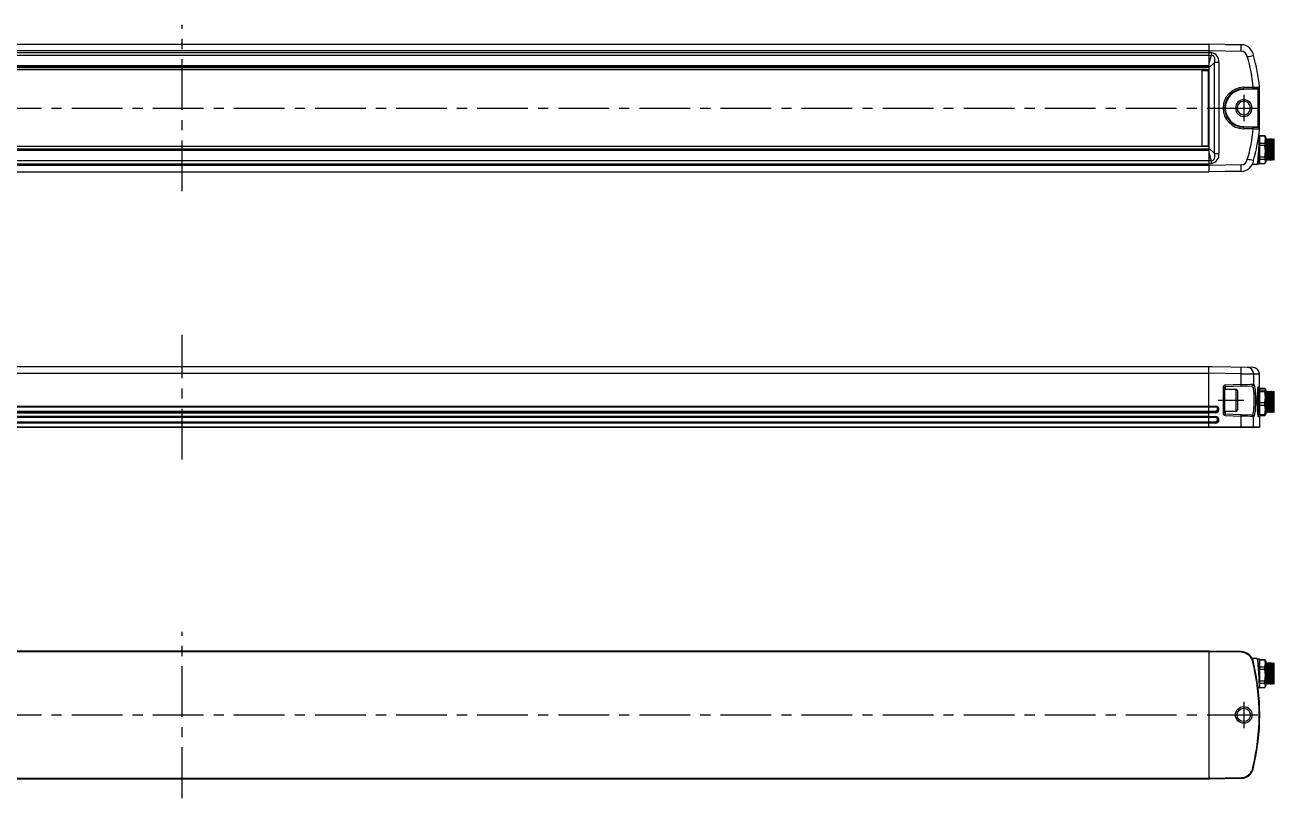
# Model space of a CAD drawing. Extents: x -3 to 1180, y -8 to 246.
# Drawn here: x 388.2 to 779.5, y 4 to 246 of the extents above; entities that cross this region are included whole.
import ezdxf

# ---------------------------------------------------------------- set-up
doc = ezdxf.new("R2010")
doc.units = 0
doc.header["$LTSCALE"] = 0.5
doc.linetypes.add('CENTER', pattern=[50.8, 31.75, -6.35, 6.35, -6.35])
doc.layers.add('MSM_CENTER', color=1, linetype='CENTER')
doc.layers.add('MSM_CONTINUOUS', color=7, linetype='CONTINUOUS')

msp = doc.modelspace()

# ---------------------------------------------------------------- linework, layer by layer
at = {"layer": 'MSM_CENTER'}
for p, q in [((437.5, 194), (437.5, 246)), ((770, 224.1), (770, 215.9)), ((98.1, 220), (776.9, 220)), ((437.5, 110), (437.5, 149)), ((762.01, 128.5), (770.01, 128.5)), ((437.5, 4), (437.5, 56)), ((770, 34.1), (770, 25.9)), ((98.1, 30), (776.9, 30))]:
    msp.add_line(p, q, dxfattribs=at)
at = {"layer": 'MSM_CONTINUOUS'}
for p, q in [((116, 240), (759, 240)), ((759, 240), (759, 200)), ((769.17, 239.82), (759, 240)), ((764.18, 239.91), (769.17, 239.82)), ((116, 238), (759, 238)), ((116, 237.43), (759, 237.43)), ((116, 236.57), (759, 236.57)), ((759, 238), (769.17, 237.82)), ((759.92, 237.35), (759, 237.43)), ((759, 236.57), (759.83, 236.48)), ((759.83, 236.48), (759, 233.96)), ((759, 233.17), (116, 233.17)), ((759, 233), (116, 233)), ((759, 232.9), (116, 232.9)), ((116, 232.8), (759, 232.8)), ((116.5, 232.02), (758.5, 232.02)), ((758.5, 232.02), (116.5, 232.02)), ((757, 208.2), (757, 231.8)), ((757, 231.8), (758.89, 231.8)), ((757.2, 232), (758.9, 232)), ((758.5, 232.08), (758.5, 232)), ((758.7, 232.12), (758.7, 232)), ((758.89, 231.8), (759, 231.8)), ((758.89, 231.8), (758.89, 208.2)), ((758.95, 231.95), (758.93, 231.94)), ((758.97, 231.96), (758.95, 231.95)), ((758.98, 231.95), (758.97, 231.96)), ((758.98, 231.89), (758.97, 231.87)), ((758.99, 231.94), (758.98, 231.95)), ((758.99, 231.9), (758.98, 231.89)), ((758.99, 231.8), (758.99, 231.9)), ((759, 231.9), (758.99, 231.9)), ((760.83, 234.21), (759, 232.61)), ((759, 231.89), (759, 231.9)), ((762.19, 234.21), (760.83, 234.21)), ((760.83, 205.79), (760.83, 234.21)), ((762.19, 234.21), (762.19, 205.79)), ((774.42, 225.88), (769.89, 225.8)), ((769.9, 226.5), (772.91, 226.55)), ((769.9, 226), (772.91, 226.05)), ((774.39, 226.08), (772.91, 226.05)), ((774.42, 225.88), (774.42, 214.12)), ((774.9, 214.11), (774.9, 225.89)), ((770, 222.1), (770.01, 222.6)), ((770, 217.9), (770.01, 217.4)), ((769.89, 214.2), (774.42, 214.12)), ((772.91, 213.95), (769.9, 214)), ((772.91, 213.45), (769.9, 213.5)), ((774.39, 213.92), (772.91, 213.95)), ((774.81, 211.65), (774.72, 211.65)), ((774.88, 213.5), (774.88, 213.52)), ((775, 202.6), (775, 211.4)), ((775, 211.4), (776.54, 211.4)), ((775, 211.29), (776.54, 211.29)), ((777, 210.7), (776.54, 211.4)), ((776.54, 211.29), (776.54, 211.4)), ((758.5, 207.98), (116.5, 207.98)), ((758.5, 207.98), (116.5, 207.98)), ((757, 208.2), (759, 208.2)), ((758.9, 208), (757.2, 208)), ((758.5, 208), (758.5, 207.92)), ((758.7, 208), (758.7, 207.88)), ((758.93, 208.06), (758.95, 208.04)), ((758.95, 208.04), (758.97, 208.04)), ((758.98, 208.11), (758.97, 208.13)), ((758.97, 208.04), (758.98, 208.05)), ((758.99, 208.1), (758.98, 208.11)), ((758.98, 208.05), (758.99, 208.06)), ((758.99, 208.2), (758.99, 208.1)), ((759, 208.1), (758.99, 208.1)), ((759, 208.11), (759, 208.1)), ((759, 207.39), (760.83, 205.79)), ((774.8, 202.5), (774.8, 207.96)), ((775, 209.05), (776.54, 209.05)), ((776.54, 208.29), (775, 208.29)), ((776.54, 209.05), (776.54, 208.29)), ((777, 203.3), (777, 210.7)), ((777.25, 210.09), (777.1, 210.09)), ((777.1, 210.09), (777.1, 203.91)), ((777.41, 210.36), (777.25, 210.09)), ((777.25, 203.91), (777.25, 210.09)), ((777.41, 203.64), (777.41, 210.36)), ((777.63, 210.09), (777.47, 210.36)), ((777.47, 203.64), (777.47, 210.36)), ((777.75, 210.09), (777.63, 210.09)), ((777.63, 203.91), (777.63, 210.09)), ((777.91, 210.36), (777.75, 210.09)), ((777.75, 203.91), (777.75, 210.09)), ((777.91, 203.64), (777.91, 210.36)), ((778.13, 210.09), (777.97, 210.36)), ((777.97, 203.64), (777.97, 210.36)), ((778.25, 210.09), (778.13, 210.09)), ((778.13, 203.91), (778.13, 210.09)), ((778.41, 210.36), (778.25, 210.09)), ((778.25, 203.91), (778.25, 210.09)), ((778.41, 203.64), (778.41, 210.36)), ((778.63, 210.09), (778.47, 210.36)), ((778.47, 203.64), (778.47, 210.36)), ((778.47, 208.28), (778.63, 208.18)), ((778.75, 210.09), (778.63, 210.09)), ((778.63, 210.09), (778.63, 203.91)), ((778.91, 210.36), (778.75, 210.09)), ((778.75, 210.09), (778.75, 203.91)), ((778.91, 208.28), (778.75, 208.18)), ((778.91, 210.36), (778.91, 203.64)), ((779.13, 210.09), (778.97, 210.36)), ((778.97, 210.36), (778.97, 203.64)), ((779.25, 210.09), (779.13, 210.09)), ((779.13, 210.09), (779.13, 203.91)), ((779.41, 210.36), (779.25, 210.09)), ((779.25, 210.09), (779.25, 203.91)), ((779.25, 208.18), (779.41, 208.28)), ((779.41, 210.36), (779.41, 203.64)), ((116, 207.2), (759, 207.2)), ((116, 207.1), (759, 207.1)), ((116, 207), (759, 207)), ((116, 206.83), (759, 206.83)), ((759, 206.04), (759.83, 203.52)), ((759.83, 203.52), (759, 203.43)), ((760.83, 205.79), (762.19, 205.79)), ((776.54, 204.66), (775, 204.66)), ((775, 204), (776.54, 204)), ((776.54, 204.66), (776.54, 204)), ((777.1, 203.91), (777.25, 203.91)), ((777.25, 203.91), (777.41, 203.64)), ((777.47, 203.64), (777.63, 203.91)), ((777.63, 203.91), (777.75, 203.91)), ((777.75, 203.91), (777.91, 203.64)), ((777.97, 203.64), (778.13, 203.91)), ((778.13, 203.91), (778.25, 203.91)), ((778.25, 203.91), (778.41, 203.64)), ((778.47, 203.64), (778.63, 203.91)), ((778.63, 203.91), (778.75, 203.91)), ((778.75, 203.91), (778.91, 203.64)), ((778.97, 203.64), (779.13, 203.91)), ((779.13, 203.91), (779.25, 203.91)), ((779.25, 203.91), (779.41, 203.64)), ((759, 203.43), (116, 203.43)), ((116, 202.57), (759, 202.57)), ((759, 202), (116, 202)), ((116, 200), (759, 200)), ((759, 202.57), (759.92, 202.65)), ((769.17, 202.18), (759, 202)), ((769.17, 200.18), (759, 200)), ((769.17, 200.18), (764.18, 200.09)), ((774.13, 202.32), (772.64, 202.32)), ((774.33, 202.5), (774.8, 202.5)), ((775, 202.6), (776.54, 202.6)), ((776.54, 202.6), (777, 203.3)), ((759, 139), (116, 139)), ((116, 137), (759, 137)), ((759, 120), (759, 139)), ((772.91, 138.76), (759, 139)), ((759.92, 138.98), (759, 139)), ((769.17, 136.82), (759, 137)), ((769.17, 133.43), (764.18, 133.26)), ((769.17, 133.43), (769.17, 136.82)), ((769.17, 136.82), (774.88, 136.76)), ((769.17, 132.93), (772.58, 133.05)), ((772.63, 133.05), (772.58, 133.05)), ((773.05, 136.81), (773.05, 133.55)), ((773.05, 133.55), (773.1, 133.55)), ((774.88, 132.48), (774.88, 136.76)), ((774.88, 132.48), (774.88, 136.76)), ((763.51, 132.56), (763.51, 124.44)), ((764, 132.56), (763.51, 132.56)), ((764, 132.56), (764, 124.44)), ((764, 132), (767.5, 132)), ((769.17, 132.93), (764.19, 132.76)), ((764.19, 132.76), (764.19, 132)), ((767.5, 132), (767.5, 125)), ((768, 131.5), (768, 125.5)), ((774.8, 123.5), (774.8, 132.5)), ((775, 120.2), (775, 132.21)), ((776.54, 132.21), (775, 132.21)), ((776.54, 131.72), (775, 131.72)), ((775, 131.22), (776.54, 131.22)), ((776.54, 131.72), (776.54, 131.22)), ((777, 131.7), (776.78, 132.04)), ((777, 124.3), (777, 131.7)), ((777.25, 131.09), (777.1, 131.09)), ((777.1, 131.09), (777.1, 124.91)), ((777.41, 131.36), (777.25, 131.09)), ((777.25, 124.91), (777.25, 131.09)), ((777.41, 124.64), (777.41, 131.36)), ((777.63, 131.09), (777.47, 131.36)), ((777.47, 124.64), (777.47, 131.36)), ((777.75, 131.09), (777.63, 131.09)), ((777.63, 124.91), (777.63, 131.09)), ((777.91, 131.36), (777.75, 131.09)), ((777.75, 124.91), (777.75, 131.09)), ((777.91, 124.64), (777.91, 131.36)), ((778.13, 131.09), (777.97, 131.36)), ((777.97, 124.64), (777.97, 131.36)), ((778.25, 131.09), (778.13, 131.09)), ((778.13, 124.91), (778.13, 131.09)), ((778.41, 131.36), (778.25, 131.09)), ((778.25, 124.91), (778.25, 131.09)), ((778.41, 124.64), (778.41, 131.36)), ((778.63, 131.09), (778.47, 131.36)), ((778.47, 124.64), (778.47, 131.36)), ((778.75, 131.09), (778.63, 131.09)), ((778.63, 131.09), (778.63, 124.91)), ((778.91, 131.36), (778.75, 131.09)), ((778.75, 131.09), (778.75, 124.91)), ((778.91, 131.36), (778.91, 124.64)), ((779.13, 131.09), (778.97, 131.36)), ((778.97, 131.36), (778.97, 124.64)), ((779.25, 131.09), (779.13, 131.09)), ((779.13, 131.09), (779.13, 124.91)), ((779.41, 131.36), (779.25, 131.09)), ((779.25, 131.09), (779.25, 124.91)), ((779.41, 131.36), (779.41, 124.64)), ((116, 126.7), (759, 126.7)), ((116, 126.5), (759, 126.5)), ((759, 126.47), (116, 126.47)), ((759, 126.7), (761.21, 126.64)), ((759, 126.5), (761.2, 126.44)), ((761.2, 126.42), (759, 126.47)), ((774.33, 128), (774.13, 128)), ((774.8, 128), (775, 128)), ((775, 127.83), (776.54, 127.83)), ((775, 127.02), (776.54, 127.02)), ((776.54, 127.02), (776.54, 127.83)), ((116, 125.12), (759, 125.12)), ((759, 124.75), (116, 124.75)), ((116, 124.55), (759, 124.55)), ((759, 123.45), (116, 123.45)), ((116, 123.25), (759, 123.25)), ((759, 123.13), (116, 123.13)), ((116, 121.78), (759, 121.78)), ((759, 121.5), (116, 121.5)), ((759, 121.3), (116, 121.3)), ((759, 125.12), (761.2, 125.18)), ((761.2, 124.81), (759, 124.75)), ((761.21, 124.61), (759, 124.55)), ((759, 123.45), (761.21, 123.39)), ((759, 123.25), (761.2, 123.19)), ((761.2, 123.08), (759, 123.13)), ((759, 121.78), (761.2, 121.84)), ((761.2, 121.56), (759, 121.5)), ((761.21, 121.36), (759, 121.3)), ((764, 124.44), (763.51, 124.44)), ((767.5, 125), (764, 125)), ((764.18, 123.74), (769.17, 123.57)), ((764.19, 125), (764.19, 124.24)), ((764.19, 124.24), (769.17, 124.07)), ((769.17, 124.07), (772.58, 123.95)), ((769.17, 120.2), (769.17, 123.57)), ((772.58, 123.95), (772.63, 123.95)), ((773.05, 120.2), (773.05, 123.45)), ((774.54, 123.32), (774.53, 123.31)), ((774.55, 123.32), (774.54, 123.32)), ((774.56, 123.34), (774.55, 123.33)), ((774.55, 123.33), (774.55, 123.32)), ((774.58, 123.37), (774.56, 123.34)), ((774.6, 123.41), (774.58, 123.37)), ((775, 124.11), (776.54, 124.11)), ((775, 123.79), (776.54, 123.79)), ((776.54, 123.79), (776.54, 124.11)), ((776.78, 123.96), (777, 124.3)), ((777.1, 124.91), (777.25, 124.91)), ((777.25, 124.91), (777.41, 124.64)), ((777.47, 124.64), (777.63, 124.91)), ((777.63, 124.91), (777.75, 124.91)), ((777.75, 124.91), (777.91, 124.64)), ((777.97, 124.64), (778.13, 124.91)), ((778.13, 124.91), (778.25, 124.91)), ((778.25, 124.91), (778.41, 124.64)), ((778.63, 125.14), (778.47, 124.89)), ((778.47, 124.64), (778.63, 124.91)), ((778.63, 124.91), (778.75, 124.91)), ((778.75, 125.14), (778.91, 124.89)), ((778.75, 124.91), (778.91, 124.64)), ((778.97, 124.64), (779.13, 124.91)), ((779.13, 124.91), (779.25, 124.91)), ((779.41, 124.89), (779.25, 125.14)), ((779.25, 124.91), (779.41, 124.64)), ((100, 120.2), (775, 120.2)), ((774.8, 120), (100.2, 120)), ((759, 50), (116, 50)), ((759, 49.8), (116, 49.8)), ((759, 50), (759, 10)), ((769.17, 49.82), (759, 50)), ((759, 50), (761.21, 49.96)), ((769.16, 49.62), (759, 49.8)), ((764.18, 49.91), (769.17, 49.82)), ((769.16, 49.62), (769.17, 49.82)), ((774.13, 47.68), (772.64, 47.68)), ((774.8, 47.5), (774.33, 47.5)), ((774.8, 47.5), (774.8, 42.04)), ((775, 38.6), (775, 47.4)), ((775, 47.4), (776.54, 47.4)), ((775, 47.29), (776.54, 47.29)), ((777, 46.7), (776.54, 47.4)), ((776.54, 47.29), (776.54, 47.4)), ((772.85, 46.38), (773.05, 46.41)), ((775, 45.05), (776.54, 45.05)), ((775, 44.29), (776.54, 44.29)), ((776.54, 44.29), (776.54, 45.05)), ((777, 39.3), (777, 46.7)), ((777.25, 46.09), (777.1, 46.09)), ((777.1, 46.09), (777.1, 39.91)), ((777.41, 46.36), (777.25, 46.09)), ((777.25, 39.91), (777.25, 46.09)), ((777.41, 39.64), (777.41, 46.36)), ((777.63, 46.09), (777.47, 46.36)), ((777.47, 39.64), (777.47, 46.36)), ((777.75, 46.09), (777.63, 46.09)), ((777.63, 39.91), (777.63, 46.09)), ((777.91, 46.36), (777.75, 46.09)), ((777.75, 39.91), (777.75, 46.09)), ((777.91, 39.64), (777.91, 46.36)), ((778.13, 46.09), (777.97, 46.36)), ((777.97, 39.64), (777.97, 46.36)), ((778.25, 46.09), (778.13, 46.09)), ((778.13, 39.91), (778.13, 46.09)), ((778.41, 46.36), (778.25, 46.09)), ((778.25, 39.91), (778.25, 46.09)), ((778.41, 39.64), (778.41, 46.36)), ((778.63, 46.09), (778.47, 46.36)), ((778.47, 39.64), (778.47, 46.36)), ((778.63, 44.18), (778.47, 44.28)), ((778.75, 46.09), (778.63, 46.09)), ((778.63, 46.09), (778.63, 39.91)), ((778.91, 46.36), (778.75, 46.09)), ((778.75, 46.09), (778.75, 39.91)), ((778.75, 44.18), (778.91, 44.28)), ((778.91, 46.36), (778.91, 39.64)), ((779.13, 46.09), (778.97, 46.36)), ((778.97, 46.36), (778.97, 39.64)), ((779.25, 46.09), (779.13, 46.09)), ((779.13, 46.09), (779.13, 39.91)), ((779.41, 46.36), (779.25, 46.09)), ((779.25, 46.09), (779.25, 39.91)), ((779.41, 44.28), (779.25, 44.18)), ((779.41, 46.36), (779.41, 39.64)), ((775, 40.66), (776.54, 40.66)), ((775, 40), (776.54, 40)), ((776.54, 40), (776.54, 40.66)), ((776.54, 38.6), (777, 39.3)), ((777.1, 39.91), (777.25, 39.91)), ((777.25, 39.91), (777.41, 39.64)), ((777.47, 39.64), (777.63, 39.91)), ((777.63, 39.91), (777.75, 39.91)), ((777.75, 39.91), (777.91, 39.64)), ((777.97, 39.64), (778.13, 39.91)), ((778.13, 39.91), (778.25, 39.91)), ((778.25, 39.91), (778.41, 39.64)), ((778.47, 39.64), (778.63, 39.91)), ((778.63, 39.91), (778.75, 39.91)), ((778.75, 39.91), (778.91, 39.64)), ((778.97, 39.64), (779.13, 39.91)), ((779.13, 39.91), (779.25, 39.91)), ((779.25, 39.91), (779.41, 39.64)), ((774.81, 38.35), (774.5, 38.35)), ((775, 38.6), (776.54, 38.6)), ((772.85, 13.62), (773.05, 13.59)), ((116, 10.2), (759, 10.2)), ((116, 10), (759, 10)), ((759, 10.2), (769.16, 10.38)), ((759, 10), (769.17, 10.18)), ((761.21, 10.04), (759, 10)), ((769.17, 10.18), (764.18, 10.09)), ((769.16, 10.38), (769.17, 10.18))]:
    msp.add_line(p, q, dxfattribs=at)
for radius in [2.6, 2.1]:
    msp.add_circle((770, 30), radius, dxfattribs=at)
for centre, radius, start, end in [((740.53, 238.82), 28.66, 358.0026, 2.0017), ((769.1, 235.82), 4, 8.4363, 89.0008), ((478.61, 265.39), 282.71, 354.1311, 354.3067), ((759.82, 235.4), 1.09, 12.9064, 89.3948), ((759.41, 234.59), 2.8, 352.1367, 79.5302), ((758.87, 235.05), 2.1, 347.8202, 16.1993), ((769.13, 235.82), 2, 8.4366, 89.0002), ((743.32, 426.78), 192.68, 278.2922, 278.8767), ((729.27, 223.27), 43.76, 4.306, 17.076), ((729.74, 223.27), 45.26, 4.2146, 16.8776), ((757.2, 231.8), 0.2, 89.9993, 180.0157), ((760.25, 231.86), 1.36, 174.0212, 182.4793), ((758.9, 231.9), 0.1, 0.0058, 89.9972), ((758.9, 231.88), 0.105, 49.6209, 91.0073), ((753.91, 235.91), 7.13, 346.1541, 349.478), ((770.01, 220), 6.5, 91.0015, 268.9985), ((770, 220), 6, 90.9994, 269.0006), ((770, 220), 5.8, 91, 269), ((762.71, 226.25), 7.19, 358.0149, 1.9987), ((772.81, 274.87), 48.32, 270.119, 272.4495), ((765.77, 226.3), 7.15, 357.9959, 2.0041), ((774.38, 226.58), 0.5, 271.0017, 2.0988), ((773.7, 225.88), 0.716, 0.0787, 16.2652), ((769.95, 365.86), 140.06, 271.8276, 272.0268), ((771.79, 226.34), 3.1, 359.3791, 4.7108), ((619.9, 220.84), 155.09, 1.8685, 2.0213), ((770.01, 220), 2.6, 90.0138, 269.9862), ((770, 220), 2.1, 90.0003, 269.9997), ((770, 220), 2.1, 269.9994, 90.0006), ((770.01, 220), 2.6, 270.0136, 89.9864), ((771.79, 214.12), 1.9, 177.5008, 183.5409), ((762.71, 213.75), 7.19, 358.0012, 1.9851), ((729.27, 216.73), 43.76, 342.924, 355.694), ((765.77, 213.7), 7.15, 357.9959, 2.0041), ((754.74, -640.93), 854.57, 88.64986, 88.78163), ((729.59, 216.76), 45.41, 343.1431, 355.7648), ((774.38, 213.42), 0.5, 357.901, 88.9985), ((769.93, 73.37), 140.82, 87.9739, 88.172), ((457.93, 219.01), 317.07, 358.0025, 358.6378), ((775.01, 211.64), 0.2, 177.3287, 238.9918), ((592.14, 220.1), 182.86, 357.9016, 358.1215), ((774.8, 211.3), 0.2, 360, 58.9852), ((774.46, 210.24), 2.33, 346.3928, 26.8163), ((757.2, 208.2), 0.2, 179.9836, 269.9919), ((760.25, 208.14), 1.36, 177.5266, 185.9643), ((758.9, 208.1), 0.1, 270.0028, 359.9929), ((758.9, 208.12), 0.105, 269.1697, 310.3293), ((609.87, 219.45), 165.33, 354.114, 356.0124), ((864, 205.32), 89.24, 177.6375, 178.3765), ((1389.35, 30.38), 638.33, 163.68578, 163.74508), ((770.05, 206.47), 6.74, 344.3528, 15.6472), ((777.1, 210.19), 0.0995, 180.3396, 270.263), ((777.44, 210.35), 0.0361, 29.9963, 150.0037), ((777.94, 210.35), 0.0361, 29.9963, 150.0037), ((778.44, 210.35), 0.0361, 29.9963, 150.0037), ((759.82, 204.6), 1.09, 270.605, 347.0936), ((478.32, 174.58), 283, 5.6934, 5.8688), ((759.42, 205.41), 2.8, 280.3887, 7.9444), ((753.91, 204.09), 7.13, 10.522, 13.8459), ((758.87, 204.95), 2.1, 343.8007, 12.1798), ((769.13, 204.18), 2, 270.9992, 351.5641), ((769.1, 204.18), 4, 270.999, 351.5638), ((743.33, 13.26), 192.64, 81.1233, 81.7079), ((775.78, 203.35), 1.01, 345.1488, 40.5625), ((777.1, 204.04), 0.0961, 87.6314, 177.8573), ((777.44, 203.91), 0.0375, 213.4563, 326.5437), ((777.44, 203.65), 0.0361, 209.9963, 330.0037), ((777.94, 203.91), 0.0375, 213.4563, 326.5437), ((777.94, 203.65), 0.0361, 209.9963, 330.0037), ((778.44, 203.91), 0.0375, 213.4563, 326.5437), ((778.44, 203.65), 0.0361, 209.9963, 330.0037), ((778.94, 203.91), 0.0375, 213.4731, 326.5269), ((779.44, 203.91), 0.0374, 213.4457, 326.5543), ((740.53, 201.18), 28.66, 357.9983, 1.9974), ((774.33, 202.3), 0.2, 90.0002, 174.3669), ((774.8, 202.7), 0.2, 270, 0), ((773.33, 204.26), 3.61, 332.6377, 341.0454), ((740.48, 137.82), 28.71, 358.0019, 1.9939), ((771.06, 136.8), 1.99, 359.6714, 89.3074), ((772.88, 136.76), 2, 359.996, 89.019), ((764.21, 132.56), 0.699, 91.949, 180.0519), ((757.03, 132.88), 7.17, 359.0032, 2.999), ((713.5, 2018.99), 1886.38, 271.69111, 271.80922), ((762, 133.05), 7.18, 359.0092, 2.9999), ((762, 133.05), 7.18, 359.0092, 2.9999), ((772.56, 133.55), 0.497, 272.3009, 0.3451), ((772.61, 133.55), 0.497, 272.2949, 0.3333), ((772.29, 132.5), 0.64, 22.0326, 58.6519), ((772.68, 132.96), 0.724, 20.7235, 54.7052), ((763.41, 130.65), 10.27, 3.5311, 14.4662), ((764.2, 132.56), 0.2, 91.99, 180.0073), ((767.5, 131.5), 0.5, 0, 90), ((767.77, 131.01), 5.4, 2.9781, 18.7482), ((740.43, 128.53), 32.85, 354.389, 4.8112), ((736.95, 128.49), 36.82, 355.6564, 4.3436), ((818.46, 127.86), 44.34, 175.5207, 178.4229), ((778.47, 131.27), 4.21, 166.4227, 179.2936), ((790.29, 128.84), 15.98, 166.7966, 183.0111), ((767.37, 133.95), 7.21, 346.4227, 348.8062), ((774.6, 132.52), 0.161, 156.9728, 168.8062), ((773.28, 133.08), 1.27, 336.9728, 340.238), ((774.56, 132.62), 0.0858, 135.6427, 160.238), ((774.57, 132.6), 0.105, 127.3089, 135.6427), ((774.52, 132.67), 0.0201, 76.5358, 127.3089), ((774.51, 132.65), 0.044, 38.9277, 76.5358), ((774.25, 132.44), 0.384, 23.9944, 38.9277), ((774.8, 132.59), 0.194, 179.6469, 271.5489), ((774.8, 132.3), 0.2, 359.8256, 89.9996), ((775.98, 131.08), 1.26, 53.5656, 63.3392), ((793.38, 108.76), 28.47, 125.9197, 126.2484), ((770.92, 129.53), 5.87, 343.2316, 16.7684), ((776.43, 132.16), 0.416, 305.9197, 324.7639), ((776.65, 131.96), 0.154, 18.4854, 58.9683), ((776.66, 132), 0.136, 324.7639, 354.3856), ((776.73, 131.99), 0.069, 354.3856, 18.4854), ((777.1, 131.19), 0.0997, 180.2363, 270.1733), ((777.44, 129.22), 0.0706, 63.7209, 116.2791), ((777.94, 129.22), 0.0706, 63.7209, 116.2791), ((778.44, 129.22), 0.0706, 63.7209, 116.2791), ((778.94, 129.22), 0.0706, 63.7312, 116.2688), ((779.44, 129.22), 0.0706, 63.7137, 116.2863), ((758.33, 126.67), 2.88, 355.5162, 359.4992), ((760.81, 126.43), 0.399, 358.0773, 1.9227), ((761.18, 125.63), 0.818, 271.5, 88.4979), ((761.19, 125.8), 0.618, 271.4963, 88.5037), ((761.18, 125.63), 0.818, 271.5001, 359.9999), ((761.19, 125.63), 1.02, 271.5328, 88.4672), ((767.5, 125.5), 0.5, 270, 0), ((767.92, 125.89), 5.24, 342.4961, 353.7461), ((766.16, 125.94), 7.51, 343.1626, 358.1936), ((810.1, 128.19), 35.97, 178.5844, 180.2972), ((810.08, 127.81), 35.95, 179.7031, 183.13), ((800.11, 126.97), 25.95, 182.475, 185.4789), ((786.11, 126.79), 11.84, 174.1247, 196.0676), ((772.44, 125.56), 4.35, 340.4995, 19.5005), ((760, 124.99), 1.22, 0.6145, 8.7825), ((758.33, 124.58), 2.88, 0.5105, 4.4911), ((758.34, 123.42), 2.87, 355.5088, 359.4981), ((761.18, 122.38), 0.818, 271.5022, 88.4999), ((761.19, 122.46), 0.618, 271.4938, 88.5062), ((759.99, 121.68), 1.22, 354.4577, 3.8343), ((758.33, 121.33), 2.88, 0.5008, 4.4838), ((761.19, 122.38), 1.02, 271.5328, 88.4672), ((761.18, 122.38), 0.818, 359.9986, 62.0368), ((764.21, 124.44), 0.699, 179.9396, 268.0594), ((764.2, 124.44), 0.2, 179.9929, 268.0098), ((757.03, 124.12), 7.17, 357.001, 0.9967), ((762, 123.95), 7.18, 357.0001, 0.9908), ((762, 123.95), 7.18, 357.0001, 0.9908), ((717.61, -1624.96), 1749.29, 88.18221, 88.31121), ((772.56, 123.45), 0.497, 359.6548, 87.6991), ((772.23, 124.55), 0.719, 303.2409, 341.2467), ((772.61, 123.45), 0.497, 0.8317, 87.7073), ((772.97, 123.81), 0.386, 290.7504, 353.6104), ((787.26, 125.81), 13.05, 185.7677, 188.3381), ((778.52, 124.49), 4.21, 187.9244, 193.6648), ((775.49, 123.76), 1.09, 193.9895, 200.0012), ((774.75, 123.49), 0.304, 199.6279, 212.2151), ((774.55, 123.36), 0.0658, 212.7981, 233.5772), ((774.52, 123.33), 0.0242, 233.4649, 300.3163), ((774.8, 123.41), 0.194, 88.4547, 180.3515), ((774.8, 123.7), 0.2, 269.9995, 0), ((776.31, 124.53), 0.767, 287.3058, 305.8382), ((776.74, 123.93), 0.032, 305.8382, 329.9665), ((776.76, 123.94), 0.0252, 4.0044, 54.0117), ((776.53, 124.05), 0.279, 329.9665, 333.666), ((776.86, 123.95), 0.0749, 184.0044, 189.3723), ((776.77, 123.94), 0.015, 333.666, 9.3723), ((766.3, 120.15), 2.86, 356.9944, 0.9994), ((772.85, 120.2), 0.199, 270.3185, 0.3071), ((774.8, 120.2), 0.2, 270, 0), ((769.1, 45.82), 3.8, 8.4372, 89), ((769.1, 45.82), 4, 8.437, 89), ((774.33, 47.7), 0.2, 185.6331, 269.9998), ((609.93, 30.55), 165.27, 3.9871, 5.8862), ((774.8, 47.3), 0.2, 360, 90), ((774.17, 46.17), 2.62, 334.7935, 25.2065), ((704.88, 30), 69.92, 346.4512, 13.5488), ((704.91, 30), 70.09, 346.4603, 13.5397), ((770.05, 42.47), 6.74, 344.3528, 15.6472), ((777.1, 46.19), 0.0995, 180.3398, 270.2627), ((777.44, 46.35), 0.0361, 29.9963, 150.0037), ((777.94, 46.35), 0.0361, 29.9963, 150.0037), ((778.44, 46.35), 0.0361, 29.9963, 150.0037), ((435.07, 30.32), 339.93, 1.3838, 1.9764), ((775.69, 39.3), 1.1, 320.6859, 39.3141), ((777.1, 40.04), 0.0968, 88.0349, 177.4538), ((777.44, 39.91), 0.0375, 213.4563, 326.5437), ((777.44, 39.65), 0.0361, 209.9963, 330.0037), ((777.94, 39.91), 0.0375, 213.4563, 326.5437), ((777.94, 39.65), 0.0361, 209.9963, 330.0037), ((778.44, 39.91), 0.0375, 213.4563, 326.5437), ((778.44, 39.65), 0.0361, 209.9963, 330.0037), ((778.94, 39.91), 0.0375, 213.4731, 326.5269), ((779.44, 39.91), 0.0374, 213.4457, 326.5543), ((775.01, 38.36), 0.2, 121.0082, 182.6713), ((774.8, 38.7), 0.2, 301.0148, 0), ((769.1, 14.18), 3.8, 271.0001, 351.5627), ((769.1, 14.18), 4, 271, 351.563)]:
    msp.add_arc(centre, radius, start, end, dxfattribs=at)

doc.saveas('drawing.dxf')
